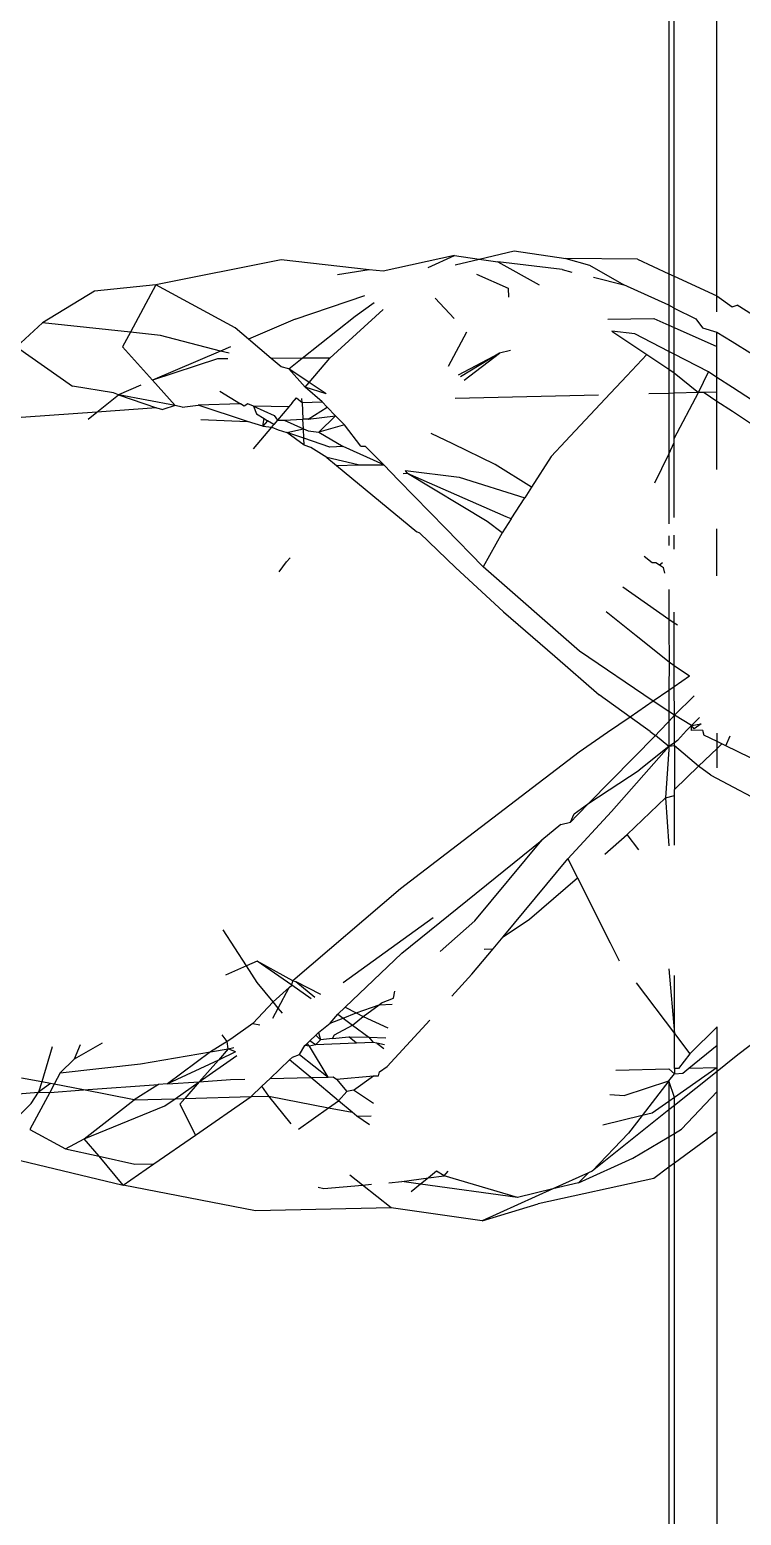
# Model space of a CAD drawing. Header units: inches. Extents: x 3324238 to 135265466, y -1036581 to 20094598.
# Drawn here: x 3354734.106 to 3354734.36, y -519081.764 to -519081.234 of the extents above; entities that cross this region are included whole.
import ezdxf

# ---------------------------------------------------------------- set-up
doc = ezdxf.new("R2010")
doc.units = ezdxf.units.IN
doc.header["$MEASUREMENT"] = 0
doc.layers.add('FURNITURE', color=32, linetype='Continuous', lineweight=13)

msp = doc.modelspace()

# ---------------------------------------------------------------- linework, layer by layer
for p, q in [((3354734.33423, -519079.49496, 0.00267), (3354734.33443, -519081.32074, 0.00267)), ((3354734.33639, -519081.32164, 0.00267), (3354734.33619, -519079.49491, 0.00267)), ((3354734.35161, -519081.32862, 0.00267), (3354734.35141, -519079.49454, 0.00267)), ((3354734.26682, -519081.31553, 0.00267), (3354734.27927, -519081.31253, 0.00267)), ((3354734.27927, -519081.31253, 0.00267), (3354734.29766, -519081.31526, 0.00267)), ((3354734.19608, -519081.31574, 0.00267), (3354734.1514, -519081.32465, 0.00267)), ((3354734.22754, -519081.3193, 0.00267), (3354734.19608, -519081.31574, 0.00267)), ((3354734.25798, -519081.31421, 0.00267), (3354734.23252, -519081.31986, 0.00267)), ((3354734.24861, -519081.31855, 0.00267), (3354734.25798, -519081.31421, 0.00267)), ((3354734.25798, -519081.31421, 0.00267), (3354734.26682, -519081.31553, 0.00267)), ((3354734.25816, -519081.31762, 0.00267), (3354734.26682, -519081.31553, 0.00267)), ((3354734.26682, -519081.31553, 0.00267), (3354734.27345, -519081.31652, 0.00267)), ((3354734.27345, -519081.31652, 0.00267), (3354734.28819, -519081.32475, 0.00267)), ((3354734.29637, -519081.31927, 0.00267), (3354734.27345, -519081.31652, 0.00267)), ((3354734.32321, -519081.31559, 0.00267), (3354734.29766, -519081.31526, 0.00267)), ((3354734.29766, -519081.31526, 0.00267), (3354734.3061, -519081.31767, 0.00267)), ((3354734.3061, -519081.31767, 0.00267), (3354734.31844, -519081.32468, 0.00267)), ((3354734.32321, -519081.31559, 0.00267), (3354734.33443, -519081.32074, 0.00267)), ((3354734.22754, -519081.3193, 0.00267), (3354734.21622, -519081.32119, 0.00267)), ((3354734.23252, -519081.31986, 0.00267), (3354734.22754, -519081.3193, 0.00267)), ((3354734.2658, -519081.32095, 0.00267), (3354734.27717, -519081.32589, 0.00267)), ((3354734.29637, -519081.31927, 0.00267), (3354734.29987, -519081.32013, 0.00267)), ((3354734.30758, -519081.32202, 0.00267), (3354734.31844, -519081.32468, 0.00267)), ((3354734.33443, -519081.32074, 0.00267), (3354734.33639, -519081.32164, 0.00267)), ((3354734.33443, -519081.32074, 0.00267), (3354734.33443, -519081.332, 0.00267)), ((3354734.33639, -519081.32164, 0.00267), (3354734.35161, -519081.32862, 0.00267)), ((3354734.33639, -519081.33299, 0.00267), (3354734.33639, -519081.32164, 0.00267)), ((3354734.12957, -519081.32702, 0.00267), (3354734.11097, -519081.33828, 0.00267)), ((3354734.1514, -519081.32465, 0.00267), (3354734.12957, -519081.32702, 0.00267)), ((3354734.1514, -519081.32465, 0.00267), (3354734.14233, -519081.3416, 0.00267)), ((3354734.17971, -519081.34005, 0.00267), (3354734.1514, -519081.32465, 0.00267)), ((3354734.27717, -519081.32589, 0.00267), (3354734.27728, -519081.32906, 0.00267)), ((3354734.33443, -519081.332, 0.00267), (3354734.31844, -519081.32468, 0.00267)), ((3354734.20109, -519081.33697, 0.00267), (3354734.22596, -519081.32854, 0.00267)), ((3354734.2135, -519081.35083, 0.00267), (3354734.23252, -519081.33349, 0.00267)), ((3354734.22249, -519081.33589, 0.00267), (3354734.22927, -519081.33103, 0.00267)), ((3354734.25785, -519081.33674, 0.00267), (3354734.25105, -519081.32948, 0.00267)), ((3354734.33639, -519081.33299, 0.00267), (3354734.33443, -519081.332, 0.00267)), ((3354734.33443, -519081.332, 0.00267), (3354734.33443, -519081.33909, 0.00267)), ((3354734.33639, -519081.33299, 0.00267), (3354734.34407, -519081.33688, 0.00267)), ((3354734.33639, -519081.33996, 0.00267), (3354734.33639, -519081.33299, 0.00267)), ((3354734.35161, -519081.33437, 0.00267), (3354734.35161, -519081.32862, 0.00267)), ((3354734.35161, -519081.32862, 0.00267), (3354734.35703, -519081.33256, 0.00267)), ((3354734.35703, -519081.33256, 0.00267), (3354734.35887, -519081.33195, 0.00267)), ((3354734.36429, -519081.3354, 0.00267), (3354734.35887, -519081.33195, 0.00267)), ((3354734.11097, -519081.33828, 0.00267), (3354734.10168, -519081.34681, 0.00267)), ((3354734.14233, -519081.3416, 0.00267), (3354734.11097, -519081.33828, 0.00267)), ((3354734.20109, -519081.33697, 0.00267), (3354734.18447, -519081.34409, 0.00267)), ((3354734.20363, -519081.35091, 0.00267), (3354734.22249, -519081.33589, 0.00267)), ((3354734.31265, -519081.33699, 0.00267), (3354734.32912, -519081.33671, 0.00267)), ((3354734.32912, -519081.33671, 0.00267), (3354734.33443, -519081.33909, 0.00267)), ((3354734.33443, -519081.33909, 0.00267), (3354734.33639, -519081.33996, 0.00267)), ((3354734.33443, -519081.33909, 0.00267), (3354734.33443, -519081.34849, 0.00267)), ((3354734.34407, -519081.33688, 0.00267), (3354734.34646, -519081.34005, 0.00267)), ((3354734.14233, -519081.3416, 0.00267), (3354734.13952, -519081.34685, 0.00267)), ((3354734.15313, -519081.34274, 0.00267), (3354734.14233, -519081.3416, 0.00267)), ((3354734.17455, -519081.34834, 0.00267), (3354734.15313, -519081.34274, 0.00267)), ((3354734.18447, -519081.34409, 0.00267), (3354734.17971, -519081.34005, 0.00267)), ((3354734.19261, -519081.35099, 0.00267), (3354734.18447, -519081.34409, 0.00267)), ((3354734.25585, -519081.35373, 0.00267), (3354734.26232, -519081.34152, 0.00267)), ((3354734.31408, -519081.34122, 0.00267), (3354734.32658, -519081.34961, 0.00267)), ((3354734.32227, -519081.3422, 0.00267), (3354734.31408, -519081.34122, 0.00267)), ((3354734.33443, -519081.34849, 0.00267), (3354734.32227, -519081.3422, 0.00267)), ((3354734.33639, -519081.33996, 0.00267), (3354734.35162, -519081.34677, 0.00267)), ((3354734.33639, -519081.34951, 0.00267), (3354734.33639, -519081.33996, 0.00267)), ((3354734.34646, -519081.34005, 0.00267), (3354734.35161, -519081.34157, 0.00267)), ((3354734.35161, -519081.34157, 0.00267), (3354734.35707, -519081.34497, 0.00267)), ((3354734.35162, -519081.34677, 0.00267), (3354734.35161, -519081.34157, 0.00267)), ((3354734.10168, -519081.34681, 0.00267), (3354734.12169, -519081.36082, 0.00267)), ((3354734.13952, -519081.34685, 0.00267), (3354734.15025, -519081.35875, 0.00267)), ((3354734.17455, -519081.34834, 0.00267), (3354734.15025, -519081.35875, 0.00267)), ((3354734.17808, -519081.34683, 0.00267), (3354734.17455, -519081.34834, 0.00267)), ((3354734.17753, -519081.34912, 0.00267), (3354734.17455, -519081.34834, 0.00267)), ((3354734.25937, -519081.35688, 0.00267), (3354734.27405, -519081.34907, 0.00267)), ((3354734.27405, -519081.34907, 0.00267), (3354734.26014, -519081.35758, 0.00267)), ((3354734.26143, -519081.35874, 0.00267), (3354734.27405, -519081.34907, 0.00267)), ((3354734.27798, -519081.34817, 0.00267), (3354734.27405, -519081.34907, 0.00267)), ((3354734.32658, -519081.34961, 0.00267), (3354734.31949, -519081.35718, 0.00267)), ((3354734.32658, -519081.34961, 0.00267), (3354734.33443, -519081.35481, 0.00267)), ((3354734.33639, -519081.34951, 0.00267), (3354734.33443, -519081.34849, 0.00267)), ((3354734.33443, -519081.34849, 0.00267), (3354734.33443, -519081.35481, 0.00267)), ((3354734.34858, -519081.35581, 0.00267), (3354734.33639, -519081.34951, 0.00267)), ((3354734.33639, -519081.3561, 0.00267), (3354734.33639, -519081.34951, 0.00267)), ((3354734.35162, -519081.35779, 0.00267), (3354734.35162, -519081.34677, 0.00267)), ((3354734.35707, -519081.34497, 0.00267), (3354734.3643, -519081.34946, 0.00267)), ((3354734.17341, -519081.35114, 0.00267), (3354734.15025, -519081.35875, 0.00267)), ((3354734.17705, -519081.35111, 0.00267), (3354734.17341, -519081.35114, 0.00267)), ((3354734.20363, -519081.35091, 0.00267), (3354734.19261, -519081.35099, 0.00267)), ((3354734.19615, -519081.35399, 0.00267), (3354734.19261, -519081.35099, 0.00267)), ((3354734.19887, -519081.3547, 0.00267), (3354734.19615, -519081.35399, 0.00267)), ((3354734.19887, -519081.3547, 0.00267), (3354734.20363, -519081.35091, 0.00267)), ((3354734.20615, -519081.3596, 0.00267), (3354734.19887, -519081.3547, 0.00267)), ((3354734.20474, -519081.36128, 0.00267), (3354734.19887, -519081.3547, 0.00267)), ((3354734.2135, -519081.35083, 0.00267), (3354734.20363, -519081.35091, 0.00267)), ((3354734.20615, -519081.3596, 0.00267), (3354734.2135, -519081.35083, 0.00267)), ((3354734.33443, -519081.35481, 0.00267), (3354734.33639, -519081.3561, 0.00267)), ((3354734.33443, -519081.35481, 0.00267), (3354734.33443, -519081.36344, 0.00267)), ((3354734.15025, -519081.35875, 0.00267), (3354734.15834, -519081.36773, 0.00267)), ((3354734.20474, -519081.36128, 0.00267), (3354734.20615, -519081.3596, 0.00267)), ((3354734.21214, -519081.36364, 0.00267), (3354734.20615, -519081.3596, 0.00267)), ((3354734.31949, -519081.35718, 0.00267), (3354734.31177, -519081.36541, 0.00267)), ((3354734.33639, -519081.3561, 0.00267), (3354734.34502, -519081.36318, 0.00267)), ((3354734.33639, -519081.3634, 0.00267), (3354734.33639, -519081.3561, 0.00267)), ((3354734.34502, -519081.36318, 0.00267), (3354734.34858, -519081.35581, 0.00267)), ((3354734.35162, -519081.35779, 0.00267), (3354734.34858, -519081.35581, 0.00267)), ((3354734.35712, -519081.36137, 0.00267), (3354734.35162, -519081.35779, 0.00267)), ((3354734.35162, -519081.36302, 0.00267), (3354734.35162, -519081.35779, 0.00267)), ((3354734.13634, -519081.36322, 0.00267), (3354734.12169, -519081.36082, 0.00267)), ((3354734.13042, -519081.37016, 0.00267), (3354734.13814, -519081.36393, 0.00267)), ((3354734.13814, -519081.36393, 0.00267), (3354734.13634, -519081.36322, 0.00267)), ((3354734.1461, -519081.36053, 0.00267), (3354734.13814, -519081.36393, 0.00267)), ((3354734.15834, -519081.36773, 0.00267), (3354734.13814, -519081.36393, 0.00267)), ((3354734.13814, -519081.36393, 0.00267), (3354734.15164, -519081.36865, 0.00267)), ((3354734.17427, -519081.36266, 0.00267), (3354734.18163, -519081.36722, 0.00267)), ((3354734.2001, -519081.36677, 0.00267), (3354734.20155, -519081.36505, 0.00267)), ((3354734.20155, -519081.36505, 0.00267), (3354734.20362, -519081.36668, 0.00267)), ((3354734.20362, -519081.36668, 0.00267), (3354734.20355, -519081.36522, 0.00267)), ((3354734.21214, -519081.36364, 0.00267), (3354734.20474, -519081.36128, 0.00267)), ((3354734.21076, -519081.3665, 0.00267), (3354734.20474, -519081.36128, 0.00267)), ((3354734.30941, -519081.36406, 0.00267), (3354734.25827, -519081.36533, 0.00267)), ((3354734.31177, -519081.36541, 0.00267), (3354734.29763, -519081.3805, 0.00267)), ((3354734.33443, -519081.36344, 0.00267), (3354734.32732, -519081.36362, 0.00267)), ((3354734.33639, -519081.3634, 0.00267), (3354734.33443, -519081.36344, 0.00267)), ((3354734.33443, -519081.36344, 0.00267), (3354734.33444, -519081.37959, 0.00267)), ((3354734.34502, -519081.36318, 0.00267), (3354734.33639, -519081.3634, 0.00267)), ((3354734.33639, -519081.37954, 0.00267), (3354734.34502, -519081.36318, 0.00267)), ((3354734.33639, -519081.37954, 0.00267), (3354734.33639, -519081.3634, 0.00267)), ((3354734.34702, -519081.36313, 0.00267), (3354734.34502, -519081.36318, 0.00267)), ((3354734.35162, -519081.36302, 0.00267), (3354734.34702, -519081.36313, 0.00267)), ((3354734.34702, -519081.36313, 0.00267), (3354734.35162, -519081.36618, 0.00267)), ((3354734.35162, -519081.36618, 0.00267), (3354734.35162, -519081.36302, 0.00267)), ((3354734.3643, -519081.36604, 0.00267), (3354734.35712, -519081.36137, 0.00267)), ((3354734.13042, -519081.37016, 0.00267), (3354734.0966, -519081.37256, 0.00267)), ((3354734.12731, -519081.37267, 0.00267), (3354734.13042, -519081.37016, 0.00267)), ((3354734.15164, -519081.36865, 0.00267), (3354734.13042, -519081.37016, 0.00267)), ((3354734.15164, -519081.36865, 0.00267), (3354734.15386, -519081.36923, 0.00267)), ((3354734.15834, -519081.36773, 0.00267), (3354734.15386, -519081.36923, 0.00267)), ((3354734.16087, -519081.36833, 0.00267), (3354734.15834, -519081.36773, 0.00267)), ((3354734.16087, -519081.36833, 0.00267), (3354734.1665, -519081.3676, 0.00267)), ((3354734.18163, -519081.36722, 0.00267), (3354734.1665, -519081.3676, 0.00267)), ((3354734.18415, -519081.37348, 0.00267), (3354734.1665, -519081.3676, 0.00267)), ((3354734.18293, -519081.36802, 0.00267), (3354734.18163, -519081.36722, 0.00267)), ((3354734.18425, -519081.36716, 0.00267), (3354734.18293, -519081.36802, 0.00267)), ((3354734.18626, -519081.36806, 0.00267), (3354734.18425, -519081.36716, 0.00267)), ((3354734.18626, -519081.36806, 0.00267), (3354734.1936, -519081.37137, 0.00267)), ((3354734.19888, -519081.36822, 0.00267), (3354734.18626, -519081.36806, 0.00267)), ((3354734.18626, -519081.36806, 0.00267), (3354734.18728, -519081.37072, 0.00267)), ((3354734.18728, -519081.37072, 0.00267), (3354734.19004, -519081.37242, 0.00267)), ((3354734.19888, -519081.36822, 0.00267), (3354734.19481, -519081.37306, 0.00267)), ((3354734.2001, -519081.36677, 0.00267), (3354734.19888, -519081.36822, 0.00267)), ((3354734.20362, -519081.36668, 0.00267), (3354734.21076, -519081.3665, 0.00267)), ((3354734.20362, -519081.36668, 0.00267), (3354734.2039, -519081.3727, 0.00267)), ((3354734.20577, -519081.37263, 0.00267), (3354734.21259, -519081.36838, 0.00267)), ((3354734.21259, -519081.36838, 0.00267), (3354734.21076, -519081.3665, 0.00267)), ((3354734.21554, -519081.3714, 0.00267), (3354734.21259, -519081.36838, 0.00267)), ((3354734.35162, -519081.37916, 0.00267), (3354734.35162, -519081.36618, 0.00267)), ((3354734.35162, -519081.36618, 0.00267), (3354734.35715, -519081.36984, 0.00267)), ((3354734.35715, -519081.36984, 0.00267), (3354734.3643, -519081.37457, 0.00267)), ((3354734.16743, -519081.37278, 0.00267), (3354734.18415, -519081.37348, 0.00267)), ((3354734.18957, -519081.37512, 0.00267), (3354734.18415, -519081.37348, 0.00267)), ((3354734.18623, -519081.38325, 0.00267), (3354734.19279, -519081.37546, 0.00267)), ((3354734.18957, -519081.37512, 0.00267), (3354734.19004, -519081.37242, 0.00267)), ((3354734.19129, -519081.3732, 0.00267), (3354734.18957, -519081.37512, 0.00267)), ((3354734.18957, -519081.37512, 0.00267), (3354734.19279, -519081.37546, 0.00267)), ((3354734.19004, -519081.37242, 0.00267), (3354734.19129, -519081.3732, 0.00267)), ((3354734.19353, -519081.37458, 0.00267), (3354734.19129, -519081.3732, 0.00267)), ((3354734.19279, -519081.37546, 0.00267), (3354734.19353, -519081.37458, 0.00267)), ((3354734.19279, -519081.37546, 0.00267), (3354734.19505, -519081.37642, 0.00267)), ((3354734.19481, -519081.37306, 0.00267), (3354734.19353, -519081.37458, 0.00267)), ((3354734.1936, -519081.37137, 0.00267), (3354734.19481, -519081.37306, 0.00267)), ((3354734.19481, -519081.37306, 0.00267), (3354734.19715, -519081.37297, 0.00267)), ((3354734.19715, -519081.37297, 0.00267), (3354734.2039, -519081.3727, 0.00267)), ((3354734.19715, -519081.37297, 0.00267), (3354734.20407, -519081.37609, 0.00267)), ((3354734.19817, -519081.37746, 0.00267), (3354734.20407, -519081.37609, 0.00267)), ((3354734.20577, -519081.37263, 0.00267), (3354734.2039, -519081.3727, 0.00267)), ((3354734.20407, -519081.37609, 0.00267), (3354734.2039, -519081.3727, 0.00267)), ((3354734.20423, -519081.37948, 0.00267), (3354734.20407, -519081.37609, 0.00267)), ((3354734.20407, -519081.37609, 0.00267), (3354734.20571, -519081.37683, 0.00267)), ((3354734.20577, -519081.37263, 0.00267), (3354734.21554, -519081.3714, 0.00267)), ((3354734.20959, -519081.37724, 0.00267), (3354734.21554, -519081.3714, 0.00267)), ((3354734.21877, -519081.37471, 0.00267), (3354734.20959, -519081.37724, 0.00267)), ((3354734.21877, -519081.37471, 0.00267), (3354734.21554, -519081.3714, 0.00267)), ((3354734.22455, -519081.3823, 0.00267), (3354734.21877, -519081.37471, 0.00267)), ((3354734.19505, -519081.37642, 0.00267), (3354734.19817, -519081.37746, 0.00267)), ((3354734.20423, -519081.37948, 0.00267), (3354734.19817, -519081.37746, 0.00267)), ((3354734.20434, -519081.38189, 0.00267), (3354734.19817, -519081.37746, 0.00267)), ((3354734.20434, -519081.38189, 0.00267), (3354734.20423, -519081.37948, 0.00267)), ((3354734.2135, -519081.38258, 0.00267), (3354734.20423, -519081.37948, 0.00267)), ((3354734.20571, -519081.37683, 0.00267), (3354734.20959, -519081.37724, 0.00267)), ((3354734.20959, -519081.37724, 0.00267), (3354734.21822, -519081.38246, 0.00267)), ((3354734.25739, -519081.38149, 0.00267), (3354734.24965, -519081.37774, 0.00267)), ((3354734.27253, -519081.38885, 0.00267), (3354734.25739, -519081.38149, 0.00267)), ((3354734.29763, -519081.3805, 0.00267), (3354734.29246, -519081.38602, 0.00267)), ((3354734.33444, -519081.37959, 0.00267), (3354734.33444, -519081.38508, 0.00267)), ((3354734.33444, -519081.38508, 0.00267), (3354734.33639, -519081.38102, 0.00267)), ((3354734.33639, -519081.38102, 0.00267), (3354734.33639, -519081.37954, 0.00267)), ((3354734.3364, -519081.39609, 0.00267), (3354734.33639, -519081.38102, 0.00267)), ((3354734.35162, -519081.39056, 0.00267), (3354734.35162, -519081.37916, 0.00267)), ((3354734.20667, -519081.38275, 0.00267), (3354734.20434, -519081.38189, 0.00267)), ((3354734.2124, -519081.38627, 0.00267), (3354734.20667, -519081.38275, 0.00267)), ((3354734.22355, -519081.38895, 0.00267), (3354734.2124, -519081.38627, 0.00267)), ((3354734.2124, -519081.38627, 0.00267), (3354734.21591, -519081.38917, 0.00267)), ((3354734.2124, -519081.38627, 0.00267), (3354734.21591, -519081.38917, 0.00267)), ((3354734.21822, -519081.38246, 0.00267), (3354734.2135, -519081.38258, 0.00267)), ((3354734.23272, -519081.38899, 0.00267), (3354734.21822, -519081.38246, 0.00267)), ((3354734.22455, -519081.3823, 0.00267), (3354734.22615, -519081.38227, 0.00267)), ((3354734.23272, -519081.38899, 0.00267), (3354734.22615, -519081.38227, 0.00267)), ((3354734.29246, -519081.38602, 0.00267), (3354734.28548, -519081.39688, 0.00267)), ((3354734.32945, -519081.39541, 0.00267), (3354734.33444, -519081.38508, 0.00267)), ((3354734.33444, -519081.38508, 0.00267), (3354734.33444, -519081.39646, 0.00267)), ((3354734.21591, -519081.38917, 0.00267), (3354734.22355, -519081.38895, 0.00267)), ((3354734.21591, -519081.38917, 0.00267), (3354734.24459, -519081.41281, 0.00267)), ((3354734.22355, -519081.38895, 0.00267), (3354734.23272, -519081.38899, 0.00267)), ((3354734.23272, -519081.38899, 0.00267), (3354734.23805, -519081.39446, 0.00267)), ((3354734.24119, -519081.39201, 0.00267), (3354734.23962, -519081.3922, 0.00267)), ((3354734.24045, -519081.391, 0.00267), (3354734.25963, -519081.39332, 0.00267)), ((3354734.24119, -519081.39201, 0.00267), (3354734.24045, -519081.391, 0.00267)), ((3354734.27642, -519081.40747, 0.00267), (3354734.24119, -519081.39201, 0.00267)), ((3354734.26959, -519081.40914, 0.00267), (3354734.24119, -519081.39201, 0.00267)), ((3354734.28548, -519081.39688, 0.00267), (3354734.27253, -519081.38885, 0.00267)), ((3354734.25473, -519081.41158, 0.00267), (3354734.23805, -519081.39446, 0.00267)), ((3354734.25963, -519081.39332, 0.00267), (3354734.28303, -519081.40071, 0.00267)), ((3354734.28548, -519081.39688, 0.00267), (3354734.28303, -519081.40071, 0.00267)), ((3354734.33444, -519081.39646, 0.00267), (3354734.33444, -519081.40995, 0.00267)), ((3354734.3364, -519081.40774, 0.00267), (3354734.3364, -519081.39609, 0.00267)), ((3354734.27819, -519081.40824, 0.00267), (3354734.28303, -519081.40071, 0.00267)), ((3354734.27819, -519081.40824, 0.00267), (3354734.27642, -519081.40747, 0.00267)), ((3354734.24556, -519081.41332, 0.00267), (3354734.24459, -519081.41281, 0.00267)), ((3354734.26821, -519081.42533, 0.00267), (3354734.25473, -519081.41158, 0.00267)), ((3354734.27502, -519081.41319, 0.00267), (3354734.26821, -519081.42533, 0.00267)), ((3354734.27502, -519081.41319, 0.00267), (3354734.26959, -519081.40914, 0.00267)), ((3354734.27819, -519081.40824, 0.00267), (3354734.27502, -519081.41319, 0.00267)), ((3354734.35162, -519081.42327, 0.00267), (3354734.35162, -519081.41177, 0.00267)), ((3354734.25837, -519081.42557, 0.00267), (3354734.24556, -519081.41332, 0.00267)), ((3354734.33444, -519081.41429, 0.00267), (3354734.33444, -519081.41774, 0.00267)), ((3354734.3364, -519081.41898, 0.00267), (3354734.3364, -519081.414, 0.00267)), ((3354734.19548, -519081.42713, 0.00267), (3354734.198, -519081.42361, 0.00267)), ((3354734.198, -519081.42361, 0.00267), (3354734.19929, -519081.4221, 0.00267)), ((3354734.32559, -519081.42148, 0.00267), (3354734.32845, -519081.42384, 0.00267)), ((3354734.32845, -519081.42384, 0.00267), (3354734.32976, -519081.42381, 0.00267)), ((3354734.32976, -519081.42381, 0.00267), (3354734.33115, -519081.42459, 0.00267)), ((3354734.33115, -519081.42459, 0.00267), (3354734.33213, -519081.42375, 0.00267)), ((3354734.35162, -519081.42861, 0.00267), (3354734.35162, -519081.42327, 0.00267)), ((3354734.27545, -519081.44138, 0.00267), (3354734.25837, -519081.42557, 0.00267)), ((3354734.30255, -519081.45548, 0.00267), (3354734.26821, -519081.42533, 0.00267)), ((3354734.33115, -519081.42459, 0.00267), (3354734.33258, -519081.42563, 0.00267)), ((3354734.33307, -519081.42766, 0.00267), (3354734.33258, -519081.42563, 0.00267)), ((3354734.33444, -519081.44408, 0.00267), (3354734.31802, -519081.43265, 0.00267)), ((3354734.33444, -519081.4334, 0.00267), (3354734.33444, -519081.44408, 0.00267)), ((3354734.27545, -519081.44138, 0.00267), (3354734.29372, -519081.45727, 0.00267)), ((3354734.32275, -519081.44994, 0.00267), (3354734.31207, -519081.44143, 0.00267)), ((3354734.3364, -519081.44544, 0.00267), (3354734.33444, -519081.44408, 0.00267)), ((3354734.33444, -519081.44408, 0.00267), (3354734.33444, -519081.44699, 0.00267)), ((3354734.3364, -519081.44544, 0.00267), (3354734.3364, -519081.44158, 0.00267)), ((3354734.33453, -519081.45934, 0.00267), (3354734.32275, -519081.44994, 0.00267)), ((3354734.33444, -519081.44699, 0.00267), (3354734.33453, -519081.45934, 0.00267)), ((3354734.33751, -519081.44621, 0.00267), (3354734.3364, -519081.44544, 0.00267)), ((3354734.3364, -519081.44649, 0.00267), (3354734.3364, -519081.44544, 0.00267)), ((3354734.3364, -519081.46063, 0.00267), (3354734.3364, -519081.44649, 0.00267)), ((3354734.32891, -519081.47327, 0.00267), (3354734.30255, -519081.45548, 0.00267)), ((3354734.29372, -519081.45727, 0.00267), (3354734.30955, -519081.47104, 0.00267)), ((3354734.33453, -519081.45934, 0.00267), (3354734.33445, -519081.46947, 0.00267)), ((3354734.3364, -519081.46063, 0.00267), (3354734.33453, -519081.45934, 0.00267)), ((3354734.34186, -519081.46438, 0.00267), (3354734.3364, -519081.46063, 0.00267)), ((3354734.3364, -519081.46813, 0.00267), (3354734.3364, -519081.46063, 0.00267)), ((3354734.34186, -519081.46438, 0.00267), (3354734.3364, -519081.46813, 0.00267)), ((3354734.32061, -519081.47898, 0.00267), (3354734.30955, -519081.47104, 0.00267)), ((3354734.33445, -519081.46947, 0.00267), (3354734.32891, -519081.47327, 0.00267)), ((3354734.3364, -519081.46813, 0.00267), (3354734.33445, -519081.46947, 0.00267)), ((3354734.33445, -519081.46947, 0.00267), (3354734.33445, -519081.47701, 0.00267)), ((3354734.33641, -519081.47833, 0.00267), (3354734.3364, -519081.46813, 0.00267)), ((3354734.33641, -519081.47833, 0.00267), (3354734.34353, -519081.47132, 0.00267)), ((3354734.32891, -519081.47327, 0.00267), (3354734.32061, -519081.47898, 0.00267)), ((3354734.33445, -519081.47701, 0.00267), (3354734.32891, -519081.47327, 0.00267)), ((3354734.32061, -519081.47898, 0.00267), (3354734.3126, -519081.48448, 0.00267)), ((3354734.32774, -519081.48411, 0.00267), (3354734.32061, -519081.47898, 0.00267)), ((3354734.33108, -519081.48402, 0.00267), (3354734.33445, -519081.48059, 0.00267)), ((3354734.33641, -519081.47833, 0.00267), (3354734.33445, -519081.47701, 0.00267)), ((3354734.33445, -519081.47701, 0.00267), (3354734.33445, -519081.48059, 0.00267)), ((3354734.33445, -519081.48059, 0.00267), (3354734.33641, -519081.47833, 0.00267)), ((3354734.33445, -519081.48059, 0.00267), (3354734.33445, -519081.48394, 0.00267)), ((3354734.33641, -519081.48389, 0.00267), (3354734.33641, -519081.47833, 0.00267)), ((3354734.34251, -519081.48194, 0.00267), (3354734.33641, -519081.47833, 0.00267)), ((3354734.34251, -519081.48194, 0.00267), (3354734.3408, -519081.48378, 0.00267)), ((3354734.34251, -519081.48194, 0.00267), (3354734.34541, -519081.47916, 0.00267)), ((3354734.34251, -519081.48194, 0.00267), (3354734.34593, -519081.48137, 0.00267)), ((3354734.34259, -519081.48374, 0.00267), (3354734.34251, -519081.48194, 0.00267)), ((3354734.34348, -519081.4831, 0.00267), (3354734.34251, -519081.48194, 0.00267)), ((3354734.34593, -519081.48137, 0.00267), (3354734.34348, -519081.4831, 0.00267)), ((3354734.3126, -519081.48448, 0.00267), (3354734.30247, -519081.49144, 0.00267)), ((3354734.30592, -519081.50972, 0.00267), (3354734.32966, -519081.48548, 0.00267)), ((3354734.32774, -519081.48411, 0.00267), (3354734.32966, -519081.48548, 0.00267)), ((3354734.32966, -519081.48548, 0.00267), (3354734.33108, -519081.48402, 0.00267)), ((3354734.33445, -519081.48951, 0.00267), (3354734.32966, -519081.48548, 0.00267)), ((3354734.33445, -519081.48394, 0.00267), (3354734.33445, -519081.48951, 0.00267)), ((3354734.33641, -519081.48812, 0.00267), (3354734.33641, -519081.48389, 0.00267)), ((3354734.33751, -519081.48733, 0.00267), (3354734.33641, -519081.48812, 0.00267)), ((3354734.3408, -519081.48378, 0.00267), (3354734.33751, -519081.48733, 0.00267)), ((3354734.34648, -519081.48364, 0.00267), (3354734.34259, -519081.48374, 0.00267)), ((3354734.34648, -519081.48364, 0.00267), (3354734.3469, -519081.48541, 0.00267)), ((3354734.35163, -519081.48771, 0.00267), (3354734.3469, -519081.48541, 0.00267)), ((3354734.35163, -519081.48771, 0.00267), (3354734.35163, -519081.48473, 0.00267)), ((3354734.35484, -519081.48926, 0.00267), (3354734.35631, -519081.48568, 0.00267)), ((3354734.30247, -519081.49144, 0.00267), (3354734.25504, -519081.52775, 0.00267)), ((3354734.31402, -519081.5127, 0.00267), (3354734.33445, -519081.48951, 0.00267)), ((3354734.33445, -519081.48951, 0.00267), (3354734.32391, -519081.49793, 0.00267)), ((3354734.33445, -519081.49059, 0.00267), (3354734.33327, -519081.50779, 0.00267)), ((3354734.33641, -519081.48812, 0.00267), (3354734.33445, -519081.48951, 0.00267)), ((3354734.33641, -519081.48922, 0.00267), (3354734.33445, -519081.48951, 0.00267)), ((3354734.33445, -519081.48951, 0.00267), (3354734.33445, -519081.49059, 0.00267)), ((3354734.33641, -519081.48922, 0.00267), (3354734.33641, -519081.48812, 0.00267)), ((3354734.34502, -519081.49651, 0.00267), (3354734.33641, -519081.48922, 0.00267)), ((3354734.33641, -519081.48922, 0.00267), (3354734.33641, -519081.50478, 0.00267)), ((3354734.34502, -519081.49651, 0.00267), (3354734.35163, -519081.49016, 0.00267)), ((3354734.35163, -519081.49016, 0.00267), (3354734.35163, -519081.48771, 0.00267)), ((3354734.35333, -519081.48853, 0.00267), (3354734.35163, -519081.48771, 0.00267)), ((3354734.35163, -519081.49016, 0.00267), (3354734.35333, -519081.48853, 0.00267)), ((3354734.35163, -519081.49706, 0.00267), (3354734.35163, -519081.49016, 0.00267)), ((3354734.35484, -519081.48926, 0.00267), (3354734.35333, -519081.48853, 0.00267)), ((3354734.38354, -519081.50318, 0.00267), (3354734.35484, -519081.48926, 0.00267)), ((3354734.30592, -519081.50972, 0.00267), (3354734.32391, -519081.49793, 0.00267)), ((3354734.33641, -519081.50478, 0.00267), (3354734.34502, -519081.49651, 0.00267)), ((3354734.3494, -519081.49966, 0.00267), (3354734.34502, -519081.49651, 0.00267)), ((3354734.3494, -519081.49966, 0.00267), (3354734.38206, -519081.51693, 0.00267)), ((3354734.31959, -519081.52092, 0.00267), (3354734.33327, -519081.50779, 0.00267)), ((3354734.33327, -519081.50779, 0.00267), (3354734.33641, -519081.50699, 0.00267)), ((3354734.33327, -519081.50779, 0.00267), (3354734.33445, -519081.52491, 0.00267)), ((3354734.33641, -519081.50699, 0.00267), (3354734.33641, -519081.50478, 0.00267)), ((3354734.33641, -519081.52466, 0.00267), (3354734.33641, -519081.50699, 0.00267)), ((3354734.29841, -519081.52955, 0.00267), (3354734.31402, -519081.5127, 0.00267)), ((3354734.29937, -519081.51644, 0.00267), (3354734.30066, -519081.51345, 0.00267)), ((3354734.29937, -519081.51644, 0.00267), (3354734.30187, -519081.51386, 0.00267)), ((3354734.30066, -519081.51345, 0.00267), (3354734.30592, -519081.50972, 0.00267)), ((3354734.30187, -519081.51386, 0.00267), (3354734.30592, -519081.50972, 0.00267)), ((3354734.29587, -519081.51733, 0.00267), (3354734.28908, -519081.52284, 0.00267)), ((3354734.29587, -519081.51733, 0.00267), (3354734.29937, -519081.51644, 0.00267)), ((3354734.2392, -519081.56327, 0.00267), (3354734.28908, -519081.52284, 0.00267)), ((3354734.26527, -519081.55163, 0.00267), (3354734.28908, -519081.52284, 0.00267)), ((3354734.31159, -519081.52786, 0.00267), (3354734.31959, -519081.52092, 0.00267)), ((3354734.32372, -519081.52629, 0.00267), (3354734.31959, -519081.52092, 0.00267)), ((3354734.25504, -519081.52775, 0.00267), (3354734.23874, -519081.54023, 0.00267)), ((3354734.27532, -519081.55734, 0.00267), (3354734.29841, -519081.52955, 0.00267)), ((3354734.29841, -519081.52955, 0.00267), (3354734.30183, -519081.53633, 0.00267)), ((3354734.23874, -519081.54023, 0.00267), (3354734.20027, -519081.57306, 0.00267)), ((3354734.28479, -519081.55111, 0.00267), (3354734.30183, -519081.53633, 0.00267)), ((3354734.30183, -519081.53633, 0.00267), (3354734.31352, -519081.55953, 0.00267)), ((3354734.25037, -519081.55059, 0.00267), (3354734.21826, -519081.57379, 0.00267)), ((3354734.27532, -519081.55734, 0.00267), (3354734.28479, -519081.55111, 0.00267)), ((3354734.18379, -519081.56777, 0.00267), (3354734.17546, -519081.55489, 0.00267)), ((3354734.25283, -519081.56258, 0.00267), (3354734.26527, -519081.55163, 0.00267)), ((3354734.41653, -519081.55564, 0.00267), (3354734.35958, -519081.5991, 0.00267)), ((3354734.26418, -519081.57076, 0.00267), (3354734.27176, -519081.56163, 0.00267)), ((3354734.26856, -519081.56179, 0.00267), (3354734.27176, -519081.56163, 0.00267)), ((3354734.27176, -519081.56163, 0.00267), (3354734.27532, -519081.55734, 0.00267)), ((3354734.31352, -519081.55953, 0.00267), (3354734.31678, -519081.56599, 0.00267)), ((3354734.18759, -519081.56612, 0.00267), (3354734.18379, -519081.56777, 0.00267)), ((3354734.20027, -519081.57306, 0.00267), (3354734.18759, -519081.56612, 0.00267)), ((3354734.1999, -519081.57467, 0.00267), (3354734.18759, -519081.56612, 0.00267)), ((3354734.21899, -519081.58248, 0.00267), (3354734.2392, -519081.56327, 0.00267)), ((3354734.18379, -519081.56777, 0.00267), (3354734.17623, -519081.57105, 0.00267)), ((3354734.18759, -519081.57365, 0.00267), (3354734.18379, -519081.56777, 0.00267)), ((3354734.25701, -519081.57855, 0.00267), (3354734.26418, -519081.57076, 0.00267)), ((3354734.33446, -519081.56879, 0.00267), (3354734.33642, -519081.59183, 0.00267)), ((3354734.33642, -519081.59183, 0.00267), (3354734.33642, -519081.57115, 0.00267)), ((3354734.19325, -519081.58057, 0.00267), (3354734.18759, -519081.57365, 0.00267)), ((3354734.19898, -519081.57549, 0.00267), (3354734.19325, -519081.58057, 0.00267)), ((3354734.19508, -519081.58281, 0.00267), (3354734.19898, -519081.57549, 0.00267)), ((3354734.19898, -519081.57549, 0.00267), (3354734.1999, -519081.57467, 0.00267)), ((3354734.1999, -519081.57467, 0.00267), (3354734.20027, -519081.57306, 0.00267)), ((3354734.20688, -519081.57951, 0.00267), (3354734.1999, -519081.57467, 0.00267)), ((3354734.20027, -519081.57306, 0.00267), (3354734.20142, -519081.57332, 0.00267)), ((3354734.20142, -519081.57332, 0.00267), (3354734.20811, -519081.57889, 0.00267)), ((3354734.20142, -519081.57332, 0.00267), (3354734.21014, -519081.57787, 0.00267)), ((3354734.23617, -519081.57926, 0.00267), (3354734.23663, -519081.57683, 0.00267)), ((3354734.32275, -519081.57385, 0.00267), (3354734.33642, -519081.59183, 0.00267)), ((3354734.19325, -519081.58057, 0.00267), (3354734.18604, -519081.5883, 0.00267)), ((3354734.19318, -519081.58638, 0.00267), (3354734.19508, -519081.58281, 0.00267)), ((3354734.19508, -519081.58281, 0.00267), (3354734.19325, -519081.58057, 0.00267)), ((3354734.19661, -519081.58466, 0.00267), (3354734.19508, -519081.58281, 0.00267)), ((3354734.21633, -519081.585, 0.00267), (3354734.21899, -519081.58248, 0.00267)), ((3354734.21899, -519081.58248, 0.00267), (3354734.22293, -519081.58453, 0.00267)), ((3354734.22293, -519081.58453, 0.00267), (3354734.23114, -519081.58166, 0.00267)), ((3354734.22544, -519081.58583, 0.00267), (3354734.23114, -519081.58166, 0.00267)), ((3354734.23114, -519081.58166, 0.00267), (3354734.23198, -519081.58093, 0.00267)), ((3354734.23114, -519081.58166, 0.00267), (3354734.23576, -519081.58145, 0.00267)), ((3354734.23198, -519081.58093, 0.00267), (3354734.23617, -519081.57926, 0.00267)), ((3354734.20942, -519081.59157, 0.00267), (3354734.21366, -519081.58822, 0.00267)), ((3354734.21366, -519081.58822, 0.00267), (3354734.21633, -519081.585, 0.00267)), ((3354734.21366, -519081.58822, 0.00267), (3354734.21821, -519081.5864, 0.00267)), ((3354734.21633, -519081.585, 0.00267), (3354734.21821, -519081.5864, 0.00267)), ((3354734.21821, -519081.5864, 0.00267), (3354734.22293, -519081.58453, 0.00267)), ((3354734.21821, -519081.5864, 0.00267), (3354734.22163, -519081.58895, 0.00267)), ((3354734.22163, -519081.58895, 0.00267), (3354734.22544, -519081.58583, 0.00267)), ((3354734.22293, -519081.58453, 0.00267), (3354734.22544, -519081.58583, 0.00267)), ((3354734.22544, -519081.58583, 0.00267), (3354734.23416, -519081.58986, 0.00267)), ((3354734.23392, -519081.60366, 0.00267), (3354734.24917, -519081.58708, 0.00267)), ((3354734.17692, -519081.59471, 0.00267), (3354734.17508, -519081.59234, 0.00267)), ((3354734.18604, -519081.5883, 0.00267), (3354734.17823, -519081.59389, 0.00267)), ((3354734.18604, -519081.5883, 0.00267), (3354734.18847, -519081.58875, 0.00267)), ((3354734.20637, -519081.59447, 0.00267), (3354734.20847, -519081.59248, 0.00267)), ((3354734.20847, -519081.59248, 0.00267), (3354734.20942, -519081.59157, 0.00267)), ((3354734.20847, -519081.59248, 0.00267), (3354734.21015, -519081.59409, 0.00267)), ((3354734.20942, -519081.59157, 0.00267), (3354734.21015, -519081.59409, 0.00267)), ((3354734.21449, -519081.59366, 0.00267), (3354734.21517, -519081.59237, 0.00267)), ((3354734.21449, -519081.59366, 0.00267), (3354734.22022, -519081.59308, 0.00267)), ((3354734.21517, -519081.59237, 0.00267), (3354734.22163, -519081.58895, 0.00267)), ((3354734.22022, -519081.59308, 0.00267), (3354734.2274, -519081.59324, 0.00267)), ((3354734.22297, -519081.59531, 0.00267), (3354734.22022, -519081.59308, 0.00267)), ((3354734.22163, -519081.58895, 0.00267), (3354734.2274, -519081.59324, 0.00267)), ((3354734.2274, -519081.59324, 0.00267), (3354734.2335, -519081.59337, 0.00267)), ((3354734.2274, -519081.59324, 0.00267), (3354734.22892, -519081.59504, 0.00267)), ((3354734.33642, -519081.59183, 0.00267), (3354734.34195, -519081.59911, 0.00267)), ((3354734.33642, -519081.60439, 0.00267), (3354734.33642, -519081.59183, 0.00267)), ((3354734.35164, -519081.58952, 0.00267), (3354734.34195, -519081.59911, 0.00267)), ((3354734.35164, -519081.59605, 0.00267), (3354734.35164, -519081.58952, 0.00267)), ((3354734.11446, -519081.59664, 0.00267), (3354734.1107, -519081.60917, 0.00267)), ((3354734.13233, -519081.59537, 0.00267), (3354734.1223, -519081.60103, 0.00267)), ((3354734.12445, -519081.59593, 0.00267), (3354734.1223, -519081.60103, 0.00267)), ((3354734.14592, -519081.60266, 0.00267), (3354734.17095, -519081.59846, 0.00267)), ((3354734.17095, -519081.59846, 0.00267), (3354734.15563, -519081.6099, 0.00267)), ((3354734.17692, -519081.59471, 0.00267), (3354734.17095, -519081.59846, 0.00267)), ((3354734.17095, -519081.59846, 0.00267), (3354734.17718, -519081.59741, 0.00267)), ((3354734.17718, -519081.59741, 0.00267), (3354734.17374, -519081.60134, 0.00267)), ((3354734.17982, -519081.59847, 0.00267), (3354734.17374, -519081.60134, 0.00267)), ((3354734.17823, -519081.59389, 0.00267), (3354734.17692, -519081.59471, 0.00267)), ((3354734.17718, -519081.59741, 0.00267), (3354734.17692, -519081.59471, 0.00267)), ((3354734.17718, -519081.59741, 0.00267), (3354734.17927, -519081.59688, 0.00267)), ((3354734.17982, -519081.59847, 0.00267), (3354734.17718, -519081.59741, 0.00267)), ((3354734.20265, -519081.59935, 0.00267), (3354734.2046, -519081.59615, 0.00267)), ((3354734.2046, -519081.59615, 0.00267), (3354734.2054, -519081.59539, 0.00267)), ((3354734.20623, -519081.59641, 0.00267), (3354734.2046, -519081.59615, 0.00267)), ((3354734.2054, -519081.59539, 0.00267), (3354734.20637, -519081.59447, 0.00267)), ((3354734.20623, -519081.59641, 0.00267), (3354734.2054, -519081.59539, 0.00267)), ((3354734.20838, -519081.59598, 0.00267), (3354734.20623, -519081.59641, 0.00267)), ((3354734.21294, -519081.60744, 0.00267), (3354734.20623, -519081.59641, 0.00267)), ((3354734.20838, -519081.59598, 0.00267), (3354734.20637, -519081.59447, 0.00267)), ((3354734.21015, -519081.59409, 0.00267), (3354734.20838, -519081.59598, 0.00267)), ((3354734.22297, -519081.59531, 0.00267), (3354734.20838, -519081.59598, 0.00267)), ((3354734.21449, -519081.59366, 0.00267), (3354734.21015, -519081.59409, 0.00267)), ((3354734.22892, -519081.59504, 0.00267), (3354734.22297, -519081.59531, 0.00267)), ((3354734.23021, -519081.59533, 0.00267), (3354734.22892, -519081.59504, 0.00267)), ((3354734.23301, -519081.59596, 0.00267), (3354734.23021, -519081.59533, 0.00267)), ((3354734.23021, -519081.59533, 0.00267), (3354734.23277, -519081.59723, 0.00267)), ((3354734.23301, -519081.59596, 0.00267), (3354734.23021, -519081.59533, 0.00267)), ((3354734.34157, -519081.60426, 0.00267), (3354734.35164, -519081.59605, 0.00267)), ((3354734.35164, -519081.60401, 0.00267), (3354734.35164, -519081.59605, 0.00267)), ((3354734.1223, -519081.60103, 0.00267), (3354734.11728, -519081.60593, 0.00267)), ((3354734.11728, -519081.60593, 0.00267), (3354734.14592, -519081.60266, 0.00267)), ((3354734.17374, -519081.60134, 0.00267), (3354734.15563, -519081.6099, 0.00267)), ((3354734.16693, -519081.60909, 0.00267), (3354734.18027, -519081.59974, 0.00267)), ((3354734.17374, -519081.60134, 0.00267), (3354734.16693, -519081.60909, 0.00267)), ((3354734.19218, -519081.60796, 0.00267), (3354734.19916, -519081.60132, 0.00267)), ((3354734.19916, -519081.60132, 0.00267), (3354734.20022, -519081.60031, 0.00267)), ((3354734.20667, -519081.6076, 0.00267), (3354734.19916, -519081.60132, 0.00267)), ((3354734.20022, -519081.60031, 0.00267), (3354734.20265, -519081.59935, 0.00267)), ((3354734.20022, -519081.60031, 0.00267), (3354734.20265, -519081.59935, 0.00267)), ((3354734.20265, -519081.59935, 0.00267), (3354734.21294, -519081.60744, 0.00267)), ((3354734.23118, -519081.60559, 0.00267), (3354734.23392, -519081.60366, 0.00267)), ((3354734.35164, -519081.60401, 0.00267), (3354734.33642, -519081.61472, 0.00267)), ((3354734.34195, -519081.59911, 0.00267), (3354734.33791, -519081.60435, 0.00267)), ((3354734.34157, -519081.60426, 0.00267), (3354734.35164, -519081.60401, 0.00267)), ((3354734.35785, -519081.60048, 0.00267), (3354734.35164, -519081.60544, 0.00267)), ((3354734.35164, -519081.60544, 0.00267), (3354734.35164, -519081.60401, 0.00267)), ((3354734.35958, -519081.5991, 0.00267), (3354734.35785, -519081.60048, 0.00267)), ((3354734.1107, -519081.60917, 0.00267), (3354734.10351, -519081.60779, 0.00267)), ((3354734.1107, -519081.60917, 0.00267), (3354734.10961, -519081.6128, 0.00267)), ((3354734.11379, -519081.60976, 0.00267), (3354734.1107, -519081.60917, 0.00267)), ((3354734.11728, -519081.60593, 0.00267), (3354734.1151, -519081.61001, 0.00267)), ((3354734.15563, -519081.6099, 0.00267), (3354734.16693, -519081.60909, 0.00267)), ((3354734.15831, -519081.61514, 0.00267), (3354734.16693, -519081.60909, 0.00267)), ((3354734.16693, -519081.60909, 0.00267), (3354734.16175, -519081.61505, 0.00267)), ((3354734.16693, -519081.60909, 0.00267), (3354734.17801, -519081.60831, 0.00267)), ((3354734.17801, -519081.60831, 0.00267), (3354734.18321, -519081.60818, 0.00267)), ((3354734.18928, -519081.61071, 0.00267), (3354734.19218, -519081.60796, 0.00267)), ((3354734.19218, -519081.60796, 0.00267), (3354734.20667, -519081.6076, 0.00267)), ((3354734.20667, -519081.6076, 0.00267), (3354734.21294, -519081.60744, 0.00267)), ((3354734.2166, -519081.61589, 0.00267), (3354734.20667, -519081.6076, 0.00267)), ((3354734.21294, -519081.60744, 0.00267), (3354734.21474, -519081.6074, 0.00267)), ((3354734.21474, -519081.6074, 0.00267), (3354734.21584, -519081.60813, 0.00267)), ((3354734.21584, -519081.60813, 0.00267), (3354734.22913, -519081.60704, 0.00267)), ((3354734.21584, -519081.60813, 0.00267), (3354734.21952, -519081.61262, 0.00267)), ((3354734.22189, -519081.61216, 0.00267), (3354734.22913, -519081.60704, 0.00267)), ((3354734.22913, -519081.60704, 0.00267), (3354734.23091, -519081.607, 0.00267)), ((3354734.23091, -519081.607, 0.00267), (3354734.23118, -519081.60559, 0.00267)), ((3354734.31549, -519081.60491, 0.00267), (3354734.33446, -519081.60444, 0.00267)), ((3354734.31847, -519081.61399, 0.00267), (3354734.33446, -519081.60883, 0.00267)), ((3354734.33446, -519081.60883, 0.00267), (3354734.32496, -519081.62116, 0.00267)), ((3354734.33446, -519081.60444, 0.00267), (3354734.33642, -519081.60629, 0.00267)), ((3354734.33446, -519081.60883, 0.00267), (3354734.33642, -519081.60629, 0.00267)), ((3354734.33446, -519081.60883, 0.00267), (3354734.33446, -519081.6161, 0.00267)), ((3354734.33642, -519081.61472, 0.00267), (3354734.33446, -519081.60883, 0.00267)), ((3354734.33791, -519081.60435, 0.00267), (3354734.33642, -519081.60439, 0.00267)), ((3354734.33642, -519081.60439, 0.00267), (3354734.33642, -519081.60629, 0.00267)), ((3354734.35164, -519081.60544, 0.00267), (3354734.33642, -519081.61759, 0.00267)), ((3354734.33642, -519081.60629, 0.00267), (3354734.33943, -519081.606, 0.00267)), ((3354734.33943, -519081.606, 0.00267), (3354734.34157, -519081.60426, 0.00267)), ((3354734.35164, -519081.61261, 0.00267), (3354734.35164, -519081.60544, 0.00267)), ((3354734.07858, -519081.61537, 0.00267), (3354734.10961, -519081.6128, 0.00267)), ((3354734.11357, -519081.61289, 0.00267), (3354734.10652, -519081.62613, 0.00267)), ((3354734.10692, -519081.61682, 0.00267), (3354734.10961, -519081.6128, 0.00267)), ((3354734.11379, -519081.60976, 0.00267), (3354734.10961, -519081.6128, 0.00267)), ((3354734.10961, -519081.6128, 0.00267), (3354734.11357, -519081.61289, 0.00267)), ((3354734.1151, -519081.61001, 0.00267), (3354734.11357, -519081.61289, 0.00267)), ((3354734.11357, -519081.61289, 0.00267), (3354734.12561, -519081.61203, 0.00267)), ((3354734.1151, -519081.61001, 0.00267), (3354734.11379, -519081.60976, 0.00267)), ((3354734.12561, -519081.61203, 0.00267), (3354734.1151, -519081.61001, 0.00267)), ((3354734.12561, -519081.61203, 0.00267), (3354734.15232, -519081.61013, 0.00267)), ((3354734.14374, -519081.61551, 0.00267), (3354734.12561, -519081.61203, 0.00267)), ((3354734.15232, -519081.61013, 0.00267), (3354734.14374, -519081.61551, 0.00267)), ((3354734.15563, -519081.6099, 0.00267), (3354734.15232, -519081.61013, 0.00267)), ((3354734.16175, -519081.61505, 0.00267), (3354734.18538, -519081.61442, 0.00267)), ((3354734.16563, -519081.62812, 0.00267), (3354734.18538, -519081.61442, 0.00267)), ((3354734.18538, -519081.61442, 0.00267), (3354734.18928, -519081.61071, 0.00267)), ((3354734.18538, -519081.61442, 0.00267), (3354734.19176, -519081.61429, 0.00267)), ((3354734.19176, -519081.61429, 0.00267), (3354734.18928, -519081.61071, 0.00267)), ((3354734.19966, -519081.62413, 0.00267), (3354734.19176, -519081.61429, 0.00267)), ((3354734.19176, -519081.61429, 0.00267), (3354734.21308, -519081.61838, 0.00267)), ((3354734.2166, -519081.61589, 0.00267), (3354734.21952, -519081.61262, 0.00267)), ((3354734.22189, -519081.61216, 0.00267), (3354734.21952, -519081.61262, 0.00267)), ((3354734.22904, -519081.61691, 0.00267), (3354734.22189, -519081.61216, 0.00267)), ((3354734.31345, -519081.61365, 0.00267), (3354734.31847, -519081.61399, 0.00267)), ((3354734.33642, -519081.61472, 0.00267), (3354734.33446, -519081.6161, 0.00267)), ((3354734.33642, -519081.61759, 0.00267), (3354734.33642, -519081.61472, 0.00267)), ((3354734.33898, -519081.62603, 0.00267), (3354734.35164, -519081.61261, 0.00267)), ((3354734.35165, -519081.62699, 0.00267), (3354734.35164, -519081.61261, 0.00267)), ((3354734.10291, -519081.62094, 0.00267), (3354734.10692, -519081.61682, 0.00267)), ((3354734.12591, -519081.62945, 0.00267), (3354734.14374, -519081.61551, 0.00267)), ((3354734.12591, -519081.62945, 0.00267), (3354734.15468, -519081.61768, 0.00267)), ((3354734.14374, -519081.61551, 0.00267), (3354734.15831, -519081.61514, 0.00267)), ((3354734.15468, -519081.61768, 0.00267), (3354734.15831, -519081.61514, 0.00267)), ((3354734.15831, -519081.61514, 0.00267), (3354734.16175, -519081.61505, 0.00267)), ((3354734.16175, -519081.61505, 0.00267), (3354734.16002, -519081.61704, 0.00267)), ((3354734.16002, -519081.61704, 0.00267), (3354734.16563, -519081.62812, 0.00267)), ((3354734.20234, -519081.62596, 0.00267), (3354734.21308, -519081.61838, 0.00267)), ((3354734.21308, -519081.61838, 0.00267), (3354734.2166, -519081.61589, 0.00267)), ((3354734.21308, -519081.61838, 0.00267), (3354734.2215, -519081.61999, 0.00267)), ((3354734.2215, -519081.61999, 0.00267), (3354734.2166, -519081.61589, 0.00267)), ((3354734.22313, -519081.62135, 0.00267), (3354734.2215, -519081.61999, 0.00267)), ((3354734.33446, -519081.61915, 0.00267), (3354734.30705, -519081.64103, 0.00267)), ((3354734.33446, -519081.6161, 0.00267), (3354734.32847, -519081.62031, 0.00267)), ((3354734.33446, -519081.6161, 0.00267), (3354734.33446, -519081.61915, 0.00267)), ((3354734.33642, -519081.61759, 0.00267), (3354734.33446, -519081.61915, 0.00267)), ((3354734.33446, -519081.61915, 0.00267), (3354734.33446, -519081.62874, 0.00267)), ((3354734.33642, -519081.62756, 0.00267), (3354734.33642, -519081.61759, 0.00267)), ((3354734.22313, -519081.62135, 0.00267), (3354734.22821, -519081.62128, 0.00267)), ((3354734.22761, -519081.62442, 0.00267), (3354734.22313, -519081.62135, 0.00267)), ((3354734.32496, -519081.62116, 0.00267), (3354734.3109, -519081.62457, 0.00267)), ((3354734.32496, -519081.62116, 0.00267), (3354734.3201, -519081.62746, 0.00267)), ((3354734.32847, -519081.62031, 0.00267), (3354734.32496, -519081.62116, 0.00267)), ((3354734.10652, -519081.62613, 0.00267), (3354734.1192, -519081.63306, 0.00267)), ((3354734.1192, -519081.63306, 0.00267), (3354734.12591, -519081.62945, 0.00267)), ((3354734.13117, -519081.63571, 0.00267), (3354734.12591, -519081.62945, 0.00267)), ((3354734.15073, -519081.63845, 0.00267), (3354734.16563, -519081.62812, 0.00267)), ((3354734.3201, -519081.62746, 0.00267), (3354734.30705, -519081.64103, 0.00267)), ((3354734.32165, -519081.63641, 0.00267), (3354734.33446, -519081.62874, 0.00267)), ((3354734.33446, -519081.62874, 0.00267), (3354734.33642, -519081.62756, 0.00267)), ((3354734.33446, -519081.62874, 0.00267), (3354734.33446, -519081.63961, 0.00267)), ((3354734.33642, -519081.62756, 0.00267), (3354734.33898, -519081.62603, 0.00267)), ((3354734.35165, -519081.62699, 0.00267), (3354734.33642, -519081.63817, 0.00267)), ((3354734.33642, -519081.63817, 0.00267), (3354734.33642, -519081.62756, 0.00267)), ((3354734.35184, -519083.35351, 0.00267), (3354734.35165, -519081.62699, 0.00267)), ((3354734.1192, -519081.63306, 0.00267), (3354734.13117, -519081.63571, 0.00267)), ((3354734.13982, -519081.64601, 0.00267), (3354734.13117, -519081.63571, 0.00267)), ((3354734.13117, -519081.63571, 0.00267), (3354734.14393, -519081.63853, 0.00267)), ((3354734.10318, -519081.63718, 0.00267), (3354734.13982, -519081.64601, 0.00267)), ((3354734.13982, -519081.64601, 0.00267), (3354734.15073, -519081.63845, 0.00267)), ((3354734.14393, -519081.63853, 0.00267), (3354734.15073, -519081.63845, 0.00267)), ((3354734.25159, -519081.64102, 0.00267), (3354734.24866, -519081.64337, 0.00267)), ((3354734.25426, -519081.64266, 0.00267), (3354734.25159, -519081.64102, 0.00267)), ((3354734.25426, -519081.64266, 0.00267), (3354734.25573, -519081.64102, 0.00267)), ((3354734.3022, -519081.64515, 0.00267), (3354734.32165, -519081.63641, 0.00267)), ((3354734.30705, -519081.64103, 0.00267), (3354734.3058, -519081.64159, 0.00267)), ((3354734.33446, -519081.63961, 0.00267), (3354734.32905, -519081.64359, 0.00267)), ((3354734.33642, -519081.63817, 0.00267), (3354734.33446, -519081.63961, 0.00267)), ((3354734.33446, -519081.63961, 0.00267), (3354734.33465, -519083.3486, 0.00267)), ((3354734.33661, -519083.34904, 0.00267), (3354734.33642, -519081.63817, 0.00267)), ((3354734.18703, -519081.65514, 0.00267), (3354734.13982, -519081.64601, 0.00267)), ((3354734.2114, -519081.64721, 0.00267), (3354734.22516, -519081.64599, 0.00267)), ((3354734.22516, -519081.64599, 0.00267), (3354734.22066, -519081.64245, 0.00267)), ((3354734.22516, -519081.64599, 0.00267), (3354734.2284, -519081.6457, 0.00267)), ((3354734.23541, -519081.65405, 0.00267), (3354734.22516, -519081.64599, 0.00267)), ((3354734.23459, -519081.64515, 0.00267), (3354734.23913, -519081.64475, 0.00267)), ((3354734.23913, -519081.64475, 0.00267), (3354734.24866, -519081.64337, 0.00267)), ((3354734.24582, -519081.64567, 0.00267), (3354734.23913, -519081.64475, 0.00267)), ((3354734.24582, -519081.64567, 0.00267), (3354734.24246, -519081.64837, 0.00267)), ((3354734.24866, -519081.64337, 0.00267), (3354734.24582, -519081.64567, 0.00267)), ((3354734.28044, -519081.65041, 0.00267), (3354734.24582, -519081.64567, 0.00267)), ((3354734.24866, -519081.64337, 0.00267), (3354734.25426, -519081.64266, 0.00267)), ((3354734.28044, -519081.65041, 0.00267), (3354734.25426, -519081.64266, 0.00267)), ((3354734.32905, -519081.64359, 0.00267), (3354734.28787, -519081.6527, 0.00267)), ((3354734.3058, -519081.64159, 0.00267), (3354734.29304, -519081.64736, 0.00267)), ((3354734.3022, -519081.64515, 0.00267), (3354734.29304, -519081.64736, 0.00267)), ((3354734.3058, -519081.64159, 0.00267), (3354734.3022, -519081.64515, 0.00267)), ((3354734.20929, -519081.64674, 0.00267), (3354734.2114, -519081.64721, 0.00267)), ((3354734.29304, -519081.64736, 0.00267), (3354734.26785, -519081.65875, 0.00267)), ((3354734.29304, -519081.64736, 0.00267), (3354734.28044, -519081.65041, 0.00267)), ((3354734.23541, -519081.65405, 0.00267), (3354734.18703, -519081.65514, 0.00267)), ((3354734.26785, -519081.65875, 0.00267), (3354734.23541, -519081.65405, 0.00267)), ((3354734.26785, -519081.65875, 0.00267), (3354734.28787, -519081.6527, 0.00267))]:
    msp.add_line(p, q)
at = {"layer": 'FURNITURE', "lineweight": 30}
msp.add_arc((3354732.75313, -519086.61744, 0.00267), 12.0161, 2.966283, 177.033717, dxfattribs=at)

doc.saveas('drawing.dxf')
